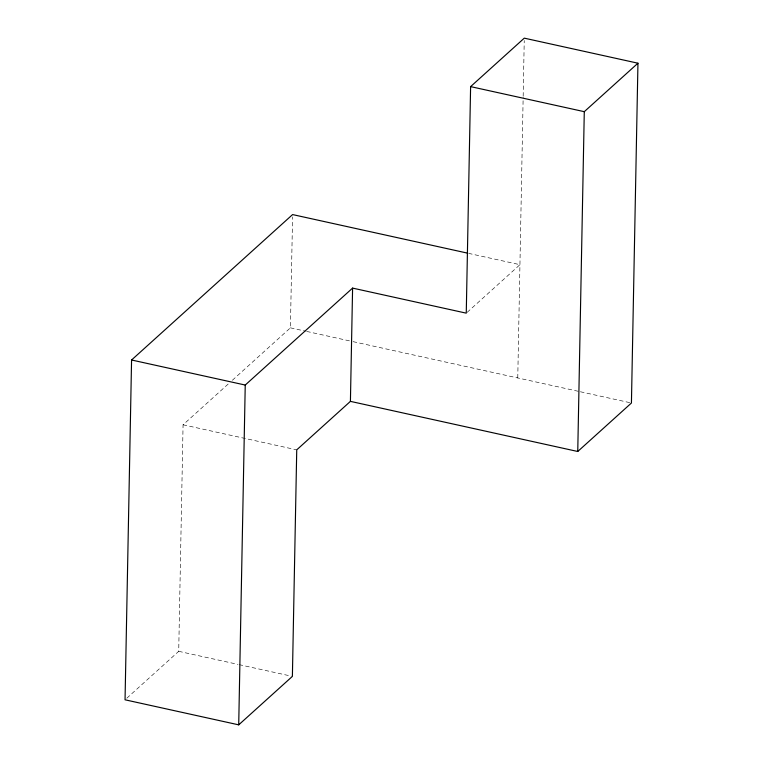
<?xml version="1.0" encoding="UTF-8"?>
<svg xmlns="http://www.w3.org/2000/svg" width="763" height="763" viewBox="0 0 763 763"><rect width="100%" height="100%" fill="white"/><g stroke="black" fill="none" stroke-linecap="round" stroke-linejoin="round"><path stroke-width="0.57" stroke-dasharray="3.81 2.86" d="M126.801 698.202L178.714 651.325L183.072 424.781L228.824 383.465M232.343 380.289L290.417 327.842L292.553 216.93M517.762 377.952L523.151 97.454M523.17 96.262L524.238 40.525M467.137 312.363L519.937 264.685L468.902 253.44M290.417 327.842L305.496 331.161M306.659 331.419L351.896 341.395M353.059 341.643L579.241 391.505M580.395 391.762L631.43 403.007M183.072 424.781L296.74 449.846M178.714 651.325L237.875 664.363M239.029 664.621L291.228 676.123"/><path stroke-width="1.14" d="M467.738 253.182L292.591 214.575L131.57 359.993L125.046 699.795L238.714 724.85L292.391 676.38L296.74 449.846L350.417 401.367L352.592 288.099L466.26 313.154L470.609 86.62L524.286 38.15L637.954 63.205L631.43 403.007L577.753 451.486L350.417 401.367M238.714 724.85L245.238 385.048L352.592 288.099M577.753 451.486L584.286 111.675L637.954 63.205M470.609 86.62L584.286 111.675M131.57 359.993L245.238 385.048"/></g></svg>
